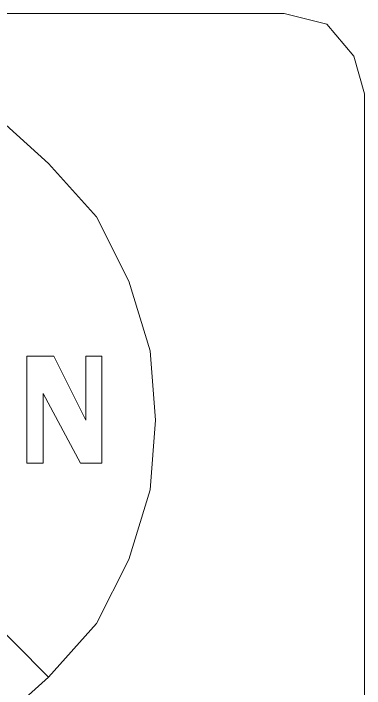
# Model space of a CAD drawing. Extents: x 2504 to 2659, y 706 to 763.
# Drawn here: x 2518.337 to 2519.533, y 753.589 to 755.89 of the extents above; entities that cross this region are included whole.
import ezdxf

# ---------------------------------------------------------------- set-up
doc = ezdxf.new("R2010")
doc.units = 0
doc.header["$MEASUREMENT"] = 0
doc.layers.add('HANBO', color=7, linetype='CONTINUOUS', lineweight=9)

# ---------------------------------------------------------------- blocks, each defined once
blk = doc.blocks.new('ea')
at = {"layer": 'HANBO', "lineweight": 0}
for points in [[(57.2716, 80.2851), (54.291, 80.2851)], [(57.5186, 80.0381), (57.4856, 80.1534), (57.4033, 80.2521), (57.2716, 80.2851)], [(54.9662, 78.2432), (55.1308, 78.095), (55.3284, 77.9962), (55.5425, 77.9303), (55.7566, 77.9138), (55.9707, 77.9303), (56.1847, 77.9962), (56.3823, 78.095), (56.547, 78.2432), (56.6952, 78.4079), (56.794, 78.6055), (56.8599, 78.8195), (56.8763, 79.0336), (56.8599, 79.2477), (56.794, 79.4617), (56.6952, 79.6593), (56.547, 79.824), (56.3823, 79.9722), (56.1847, 80.071), (55.9707, 80.1369), (55.7566, 80.1534)], [(57.5186, 77.0411), (57.5186, 80.0381)], [(54.9662, 79.8404), (56.547, 78.2432)], [(56.4811, 79.2312), (56.4811, 78.9018), (56.5305, 78.9018), (56.5305, 79.116)], [(56.5634, 79.2312), (56.4811, 79.2312)], [(56.6623, 79.0336), (56.5634, 79.2312)], [(56.6623, 79.2312), (56.6623, 79.0336)], [(56.6623, 79.2312), (56.7117, 79.2312), (56.7117, 78.9018)], [(56.7117, 78.9018), (56.6458, 78.9018), (56.5305, 79.116)]]:
    blk.add_lwpolyline(points, dxfattribs=at)

msp = doc.modelspace()

# ---------------------------------------------------------------- block references
at = {"layer": 'HANBO', "color": 3, "xscale": 1.107966459600151, "yscale": 1.107966459600151, "zscale": 1.107966459600151}
msp.add_blockref('ea', (2455.804, 666.9364), dxfattribs=at)

doc.saveas('drawing.dxf')
